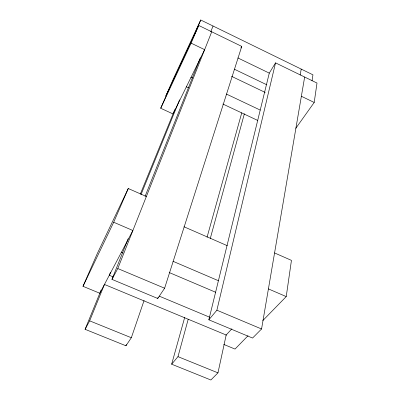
<?xml version="1.0" encoding="UTF-8"?>
<svg xmlns="http://www.w3.org/2000/svg" width="400" height="400" viewBox="0 0 400 400"><rect width="100%" height="100%" fill="white"/><g stroke="black" fill="none" stroke-linecap="round" stroke-linejoin="round"><path stroke-width="0.6" d="M262.795 320.605L286.23 296.585L291.445 260.375L274.565 252.94M295.79 128.305L314.205 102.455L317 83.055L275.54 62.865L269.28 73.125L208.84 319.805L252.555 338.045L261.56 328.985L304.655 77.04M312.025 80.85L312.955 74.825L200.73 20L173.335 78.93L165.86 96.04L198.73 25.46L241.755 46.41L164.61 288.225L157.725 298.475L111.955 279.375L128.16 238.76M300.145 75.065L301.225 69.09M184.74 317.28L171.66 364.2L210.87 380L217.965 372.86L226.17 335.03M208.84 319.805L216.88 310.2L275.54 62.865M171.66 364.2L177.98 356.65L188.195 319.28M210.275 238.51L244.38 113.745M207.045 237.28L241.765 112.77M157.725 298.475L158.11 297.29M101.155 289.985L85.095 329.315L125.93 345.775L131.33 337.74L144.075 300.51M125.93 345.775L126.34 344.595M111.955 279.375L117.78 268.54L211.73 31.79M145.055 196.425L200.375 57.79M210.755 31.775L213.05 26.02M110.455 272.405L109.295 275.27L113.315 276.95M140.36 193.975L174.845 109.53M85.095 329.315L89.65 320.845L104.485 284.385M140.98 194.685L179.595 99.78M113.695 222.245L132.875 230.51L99.82 293.255L83 286.31L113.695 222.245L128.265 188.52L146.375 196.49M191.095 43.135L204.64 49.66L173.04 113.955L160.71 108.25L191.095 43.135L198.73 25.46M193.585 36.51L200.73 20M83 286.31L97.195 253.785L128.265 188.52M160.71 108.25L168.7 89.945M240.89 48L241.755 46.41M225.975 335.22L231.86 328.805M248.04 335.725L235.02 349.07L223.755 344.42M89.65 320.845L131.33 337.74M177.98 356.65L217.965 372.86M104.46 284.45L226.175 335.005M159.275 296.16L209.83 317.29M117.78 268.54L164.61 288.225M216.88 310.2L261.56 328.985M121.425 252.245L123.15 252.98M169.17 272.52L215.765 292.305M172.98 261.285L218.365 280.695M268.415 288.91L286.23 296.585M183.935 226.75L227.35 245.72M186.23 86.775L188.485 87.835M222.86 104.02L257.8 120.475M190.895 77.24L192.585 78.04M226.42 94.065L260.255 110.09M231.52 76.32L265.235 92.455M234.31 69.18L266.84 84.815M237.86 57.925L269.325 73.145M301.365 96.265L314.205 102.455"/></g></svg>
